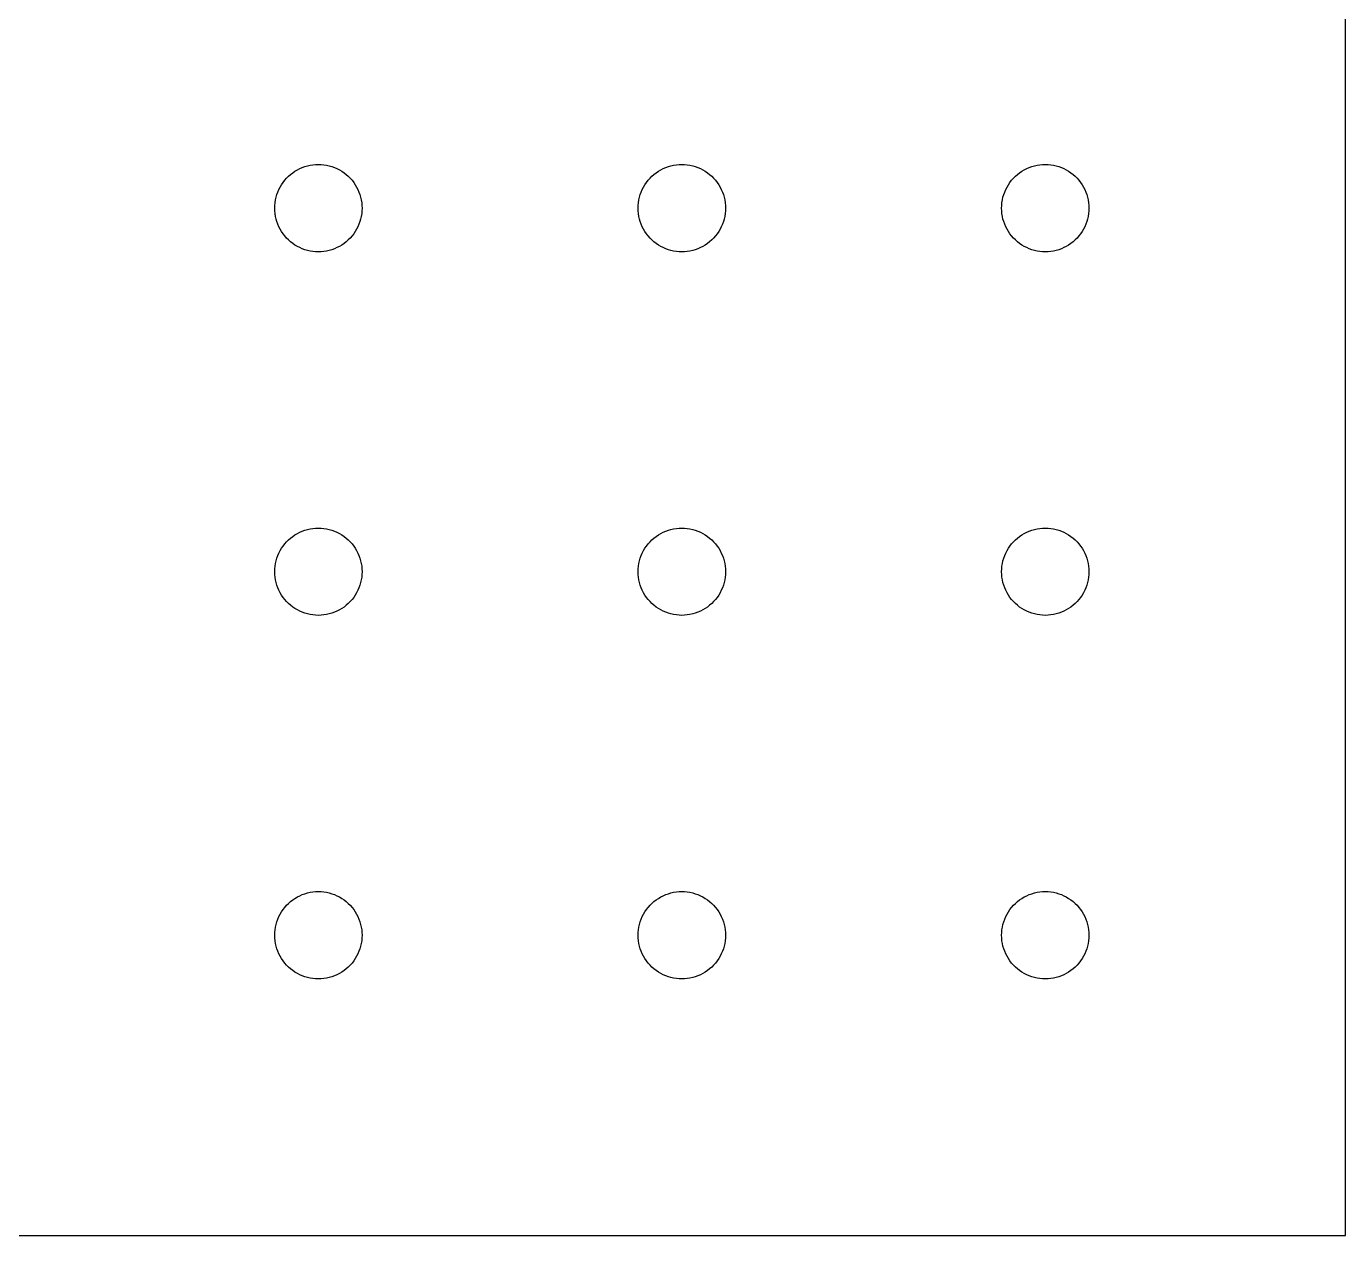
# Model space of a CAD drawing. Header units: metres. Extents: x 0 to 293, y 0 to 255.
# Drawn here: x 154.1 to 293.1, y 0 to 127.4 of the extents above; entities that cross this region are included whole.
import ezdxf

# ---------------------------------------------------------------- set-up
doc = ezdxf.new("R2010")
doc.units = ezdxf.units.M

msp = doc.modelspace()

# ---------------------------------------------------------------- linework, layer by layer
for p, q in [((293.1, 0), (293.1, 254.8)), ((183.157, 112.527), (183.429, 112.625)), ((183.429, 112.625), (183.706, 112.705)), ((183.706, 112.705), (183.988, 112.769)), ((183.988, 112.769), (184.273, 112.814)), ((184.273, 112.814), (184.561, 112.841)), ((184.561, 112.841), (184.85, 112.85)), ((184.85, 112.85), (185.139, 112.841)), ((185.139, 112.841), (185.427, 112.814)), ((185.427, 112.814), (185.712, 112.769)), ((185.712, 112.769), (185.994, 112.705)), ((185.994, 112.705), (186.271, 112.625)), ((186.271, 112.625), (186.543, 112.527)), ((221.457, 112.527), (221.729, 112.625)), ((221.729, 112.625), (222.006, 112.705)), ((222.006, 112.705), (222.288, 112.769)), ((222.288, 112.769), (222.573, 112.814)), ((222.573, 112.814), (222.861, 112.841)), ((222.861, 112.841), (223.15, 112.85)), ((223.15, 112.85), (223.439, 112.841)), ((223.439, 112.841), (223.727, 112.814)), ((223.727, 112.814), (224.012, 112.769)), ((224.012, 112.769), (224.294, 112.705)), ((224.294, 112.705), (224.571, 112.625)), ((224.571, 112.625), (224.843, 112.527)), ((259.757, 112.527), (260.029, 112.625)), ((260.029, 112.625), (260.306, 112.705)), ((260.306, 112.705), (260.588, 112.769)), ((260.588, 112.769), (260.873, 112.814)), ((260.873, 112.814), (261.161, 112.841)), ((261.161, 112.841), (261.45, 112.85)), ((261.45, 112.85), (261.739, 112.841)), ((261.739, 112.841), (262.027, 112.814)), ((262.027, 112.814), (262.312, 112.769)), ((262.312, 112.769), (262.594, 112.705)), ((262.594, 112.705), (262.871, 112.625)), ((262.871, 112.625), (263.143, 112.527)), ((181.306, 111.182), (181.497, 111.399)), ((181.497, 111.399), (181.701, 111.603)), ((181.701, 111.603), (181.918, 111.794)), ((181.918, 111.794), (182.146, 111.971)), ((182.146, 111.971), (182.385, 112.134)), ((182.385, 112.134), (182.634, 112.281)), ((182.634, 112.281), (182.891, 112.412)), ((182.891, 112.412), (183.157, 112.527)), ((186.543, 112.527), (186.809, 112.412)), ((186.809, 112.412), (187.066, 112.281)), ((187.066, 112.281), (187.315, 112.134)), ((187.315, 112.134), (187.554, 111.971)), ((187.554, 111.971), (187.782, 111.794)), ((187.782, 111.794), (187.999, 111.603)), ((187.999, 111.603), (188.203, 111.399)), ((188.203, 111.399), (188.394, 111.182)), ((219.606, 111.182), (219.797, 111.399)), ((219.797, 111.399), (220.001, 111.603)), ((220.001, 111.603), (220.218, 111.794)), ((220.218, 111.794), (220.446, 111.971)), ((220.446, 111.971), (220.685, 112.134)), ((220.685, 112.134), (220.934, 112.281)), ((220.934, 112.281), (221.191, 112.412)), ((221.191, 112.412), (221.457, 112.527)), ((224.843, 112.527), (225.109, 112.412)), ((225.109, 112.412), (225.366, 112.281)), ((225.366, 112.281), (225.615, 112.134)), ((225.615, 112.134), (225.854, 111.971)), ((225.854, 111.971), (226.082, 111.794)), ((226.082, 111.794), (226.299, 111.603)), ((226.299, 111.603), (226.503, 111.399)), ((226.503, 111.399), (226.694, 111.182)), ((257.906, 111.182), (258.097, 111.399)), ((258.097, 111.399), (258.301, 111.603)), ((258.301, 111.603), (258.518, 111.794)), ((258.518, 111.794), (258.746, 111.971)), ((258.746, 111.971), (258.985, 112.134)), ((258.985, 112.134), (259.234, 112.281)), ((259.234, 112.281), (259.491, 112.412)), ((259.491, 112.412), (259.757, 112.527)), ((263.143, 112.527), (263.409, 112.412)), ((263.409, 112.412), (263.666, 112.281)), ((263.666, 112.281), (263.915, 112.134)), ((263.915, 112.134), (264.154, 111.971)), ((264.154, 111.971), (264.382, 111.794)), ((264.382, 111.794), (264.599, 111.603)), ((264.599, 111.603), (264.803, 111.399)), ((264.803, 111.399), (264.994, 111.182)), ((180.475, 109.671), (180.573, 109.943)), ((180.573, 109.943), (180.688, 110.209)), ((180.688, 110.209), (180.819, 110.466)), ((180.819, 110.466), (180.966, 110.715)), ((180.966, 110.715), (181.129, 110.954)), ((181.129, 110.954), (181.306, 111.182)), ((188.394, 111.182), (188.571, 110.954)), ((188.571, 110.954), (188.734, 110.715)), ((188.734, 110.715), (188.881, 110.466)), ((188.881, 110.466), (189.012, 110.209)), ((189.012, 110.209), (189.127, 109.943)), ((189.127, 109.943), (189.225, 109.671)), ((218.775, 109.671), (218.873, 109.943)), ((218.873, 109.943), (218.988, 110.209)), ((218.988, 110.209), (219.119, 110.466)), ((219.119, 110.466), (219.266, 110.715)), ((219.266, 110.715), (219.429, 110.954)), ((219.429, 110.954), (219.606, 111.182)), ((226.694, 111.182), (226.871, 110.954)), ((226.871, 110.954), (227.034, 110.715)), ((227.034, 110.715), (227.181, 110.466)), ((227.181, 110.466), (227.312, 110.209)), ((227.312, 110.209), (227.427, 109.943)), ((227.427, 109.943), (227.525, 109.671)), ((257.075, 109.671), (257.173, 109.943)), ((257.173, 109.943), (257.288, 110.209)), ((257.288, 110.209), (257.419, 110.466)), ((257.419, 110.466), (257.566, 110.715)), ((257.566, 110.715), (257.729, 110.954)), ((257.729, 110.954), (257.906, 111.182)), ((264.994, 111.182), (265.171, 110.954)), ((265.171, 110.954), (265.334, 110.715)), ((265.334, 110.715), (265.481, 110.466)), ((265.481, 110.466), (265.612, 110.209)), ((265.612, 110.209), (265.727, 109.943)), ((265.727, 109.943), (265.825, 109.671)), ((180.25, 108.25), (180.259, 108.539)), ((180.259, 108.539), (180.286, 108.827)), ((180.286, 108.827), (180.331, 109.112)), ((180.331, 109.112), (180.395, 109.394)), ((180.395, 109.394), (180.475, 109.671)), ((189.225, 109.671), (189.305, 109.394)), ((189.305, 109.394), (189.369, 109.112)), ((189.369, 109.112), (189.414, 108.827)), ((189.414, 108.827), (189.441, 108.539)), ((189.441, 108.539), (189.45, 108.25)), ((218.55, 108.25), (218.559, 108.539)), ((218.559, 108.539), (218.586, 108.827)), ((218.586, 108.827), (218.631, 109.112)), ((218.631, 109.112), (218.695, 109.394)), ((218.695, 109.394), (218.775, 109.671)), ((227.525, 109.671), (227.605, 109.394)), ((227.605, 109.394), (227.669, 109.112)), ((227.669, 109.112), (227.714, 108.827)), ((227.714, 108.827), (227.741, 108.539)), ((227.741, 108.539), (227.75, 108.25)), ((256.85, 108.25), (256.859, 108.539)), ((256.859, 108.539), (256.886, 108.827)), ((256.886, 108.827), (256.931, 109.112)), ((256.931, 109.112), (256.995, 109.394)), ((256.995, 109.394), (257.075, 109.671)), ((265.825, 109.671), (265.905, 109.394)), ((265.905, 109.394), (265.969, 109.112)), ((265.969, 109.112), (266.014, 108.827)), ((266.014, 108.827), (266.041, 108.539)), ((266.041, 108.539), (266.05, 108.25)), ((180.259, 107.961), (180.25, 108.25)), ((180.286, 107.673), (180.259, 107.961)), ((180.331, 107.388), (180.286, 107.673)), ((180.395, 107.106), (180.331, 107.388)), ((180.475, 106.829), (180.395, 107.106)), ((189.305, 107.106), (189.225, 106.829)), ((189.369, 107.388), (189.305, 107.106)), ((189.414, 107.673), (189.369, 107.388)), ((189.441, 107.961), (189.414, 107.673)), ((189.45, 108.25), (189.441, 107.961)), ((218.559, 107.961), (218.55, 108.25)), ((218.586, 107.673), (218.559, 107.961)), ((218.631, 107.388), (218.586, 107.673)), ((218.695, 107.106), (218.631, 107.388)), ((218.775, 106.829), (218.695, 107.106)), ((227.605, 107.106), (227.525, 106.829)), ((227.669, 107.388), (227.605, 107.106)), ((227.714, 107.673), (227.669, 107.388)), ((227.741, 107.961), (227.714, 107.673)), ((227.75, 108.25), (227.741, 107.961)), ((256.859, 107.961), (256.85, 108.25)), ((256.886, 107.673), (256.859, 107.961)), ((256.931, 107.388), (256.886, 107.673)), ((256.995, 107.106), (256.931, 107.388)), ((257.075, 106.829), (256.995, 107.106)), ((265.905, 107.106), (265.825, 106.829)), ((265.969, 107.388), (265.905, 107.106)), ((266.014, 107.673), (265.969, 107.388)), ((266.041, 107.961), (266.014, 107.673)), ((266.05, 108.25), (266.041, 107.961)), ((180.573, 106.557), (180.475, 106.829)), ((180.688, 106.291), (180.573, 106.557)), ((180.819, 106.034), (180.688, 106.291)), ((180.966, 105.785), (180.819, 106.034)), ((181.129, 105.546), (180.966, 105.785)), ((188.734, 105.785), (188.571, 105.546)), ((188.881, 106.034), (188.734, 105.785)), ((189.012, 106.291), (188.881, 106.034)), ((189.127, 106.557), (189.012, 106.291)), ((189.225, 106.829), (189.127, 106.557)), ((218.873, 106.557), (218.775, 106.829)), ((218.988, 106.291), (218.873, 106.557)), ((219.119, 106.034), (218.988, 106.291)), ((219.266, 105.785), (219.119, 106.034)), ((219.429, 105.546), (219.266, 105.785)), ((227.034, 105.785), (226.871, 105.546)), ((227.181, 106.034), (227.034, 105.785)), ((227.312, 106.291), (227.181, 106.034)), ((227.427, 106.557), (227.312, 106.291)), ((227.525, 106.829), (227.427, 106.557)), ((257.173, 106.557), (257.075, 106.829)), ((257.288, 106.291), (257.173, 106.557)), ((257.419, 106.034), (257.288, 106.291)), ((257.566, 105.785), (257.419, 106.034)), ((257.729, 105.546), (257.566, 105.785)), ((265.334, 105.785), (265.171, 105.546)), ((265.481, 106.034), (265.334, 105.785)), ((265.612, 106.291), (265.481, 106.034)), ((265.727, 106.557), (265.612, 106.291)), ((265.825, 106.829), (265.727, 106.557)), ((181.306, 105.318), (181.129, 105.546)), ((181.497, 105.101), (181.306, 105.318)), ((181.701, 104.897), (181.497, 105.101)), ((181.918, 104.706), (181.701, 104.897)), ((182.146, 104.529), (181.918, 104.706)), ((182.385, 104.366), (182.146, 104.529)), ((182.634, 104.219), (182.385, 104.366)), ((187.315, 104.366), (187.066, 104.219)), ((187.554, 104.529), (187.315, 104.366)), ((187.782, 104.706), (187.554, 104.529)), ((187.999, 104.897), (187.782, 104.706)), ((188.203, 105.101), (187.999, 104.897)), ((188.394, 105.318), (188.203, 105.101)), ((188.571, 105.546), (188.394, 105.318)), ((219.606, 105.318), (219.429, 105.546)), ((219.797, 105.101), (219.606, 105.318)), ((220.001, 104.897), (219.797, 105.101)), ((220.218, 104.706), (220.001, 104.897)), ((220.446, 104.529), (220.218, 104.706)), ((220.685, 104.366), (220.446, 104.529)), ((220.934, 104.219), (220.685, 104.366)), ((225.615, 104.366), (225.366, 104.219)), ((225.854, 104.529), (225.615, 104.366)), ((226.082, 104.706), (225.854, 104.529)), ((226.299, 104.897), (226.082, 104.706)), ((226.503, 105.101), (226.299, 104.897)), ((226.694, 105.318), (226.503, 105.101)), ((226.871, 105.546), (226.694, 105.318)), ((257.906, 105.318), (257.729, 105.546)), ((258.097, 105.101), (257.906, 105.318)), ((258.301, 104.897), (258.097, 105.101)), ((258.518, 104.706), (258.301, 104.897)), ((258.746, 104.529), (258.518, 104.706)), ((258.985, 104.366), (258.746, 104.529)), ((259.234, 104.219), (258.985, 104.366)), ((263.915, 104.366), (263.666, 104.219)), ((264.154, 104.529), (263.915, 104.366)), ((264.382, 104.706), (264.154, 104.529)), ((264.599, 104.897), (264.382, 104.706)), ((264.803, 105.101), (264.599, 104.897)), ((264.994, 105.318), (264.803, 105.101)), ((265.171, 105.546), (264.994, 105.318)), ((182.891, 104.088), (182.634, 104.219)), ((183.157, 103.973), (182.891, 104.088)), ((183.429, 103.875), (183.157, 103.973)), ((183.706, 103.795), (183.429, 103.875)), ((183.988, 103.731), (183.706, 103.795)), ((184.273, 103.686), (183.988, 103.731)), ((184.561, 103.659), (184.273, 103.686)), ((184.85, 103.65), (184.561, 103.659)), ((185.139, 103.659), (184.85, 103.65)), ((185.427, 103.686), (185.139, 103.659)), ((185.712, 103.731), (185.427, 103.686)), ((185.994, 103.795), (185.712, 103.731)), ((186.271, 103.875), (185.994, 103.795)), ((186.543, 103.973), (186.271, 103.875)), ((186.809, 104.088), (186.543, 103.973)), ((187.066, 104.219), (186.809, 104.088)), ((221.191, 104.088), (220.934, 104.219)), ((221.457, 103.973), (221.191, 104.088)), ((221.729, 103.875), (221.457, 103.973)), ((222.006, 103.795), (221.729, 103.875)), ((222.288, 103.731), (222.006, 103.795)), ((222.573, 103.686), (222.288, 103.731)), ((222.861, 103.659), (222.573, 103.686)), ((223.15, 103.65), (222.861, 103.659)), ((223.439, 103.659), (223.15, 103.65)), ((223.727, 103.686), (223.439, 103.659)), ((224.012, 103.731), (223.727, 103.686)), ((224.294, 103.795), (224.012, 103.731)), ((224.571, 103.875), (224.294, 103.795)), ((224.843, 103.973), (224.571, 103.875)), ((225.109, 104.088), (224.843, 103.973)), ((225.366, 104.219), (225.109, 104.088)), ((259.491, 104.088), (259.234, 104.219)), ((259.757, 103.973), (259.491, 104.088)), ((260.029, 103.875), (259.757, 103.973)), ((260.306, 103.795), (260.029, 103.875)), ((260.588, 103.731), (260.306, 103.795)), ((260.873, 103.686), (260.588, 103.731)), ((261.161, 103.659), (260.873, 103.686)), ((261.45, 103.65), (261.161, 103.659)), ((261.739, 103.659), (261.45, 103.65)), ((262.027, 103.686), (261.739, 103.659)), ((262.312, 103.731), (262.027, 103.686)), ((262.594, 103.795), (262.312, 103.731)), ((262.871, 103.875), (262.594, 103.795)), ((263.143, 103.973), (262.871, 103.875)), ((263.409, 104.088), (263.143, 103.973)), ((263.666, 104.219), (263.409, 104.088)), ((182.146, 73.6715), (182.385, 73.8339)), ((182.385, 73.8339), (182.634, 73.981)), ((182.634, 73.981), (182.891, 74.1122)), ((182.891, 74.1122), (183.157, 74.227)), ((183.157, 74.227), (183.429, 74.3249)), ((183.429, 74.3249), (183.706, 74.4055)), ((183.706, 74.4055), (183.988, 74.4685)), ((183.988, 74.4685), (184.273, 74.5137)), ((184.273, 74.5137), (184.561, 74.5409)), ((184.561, 74.5409), (184.85, 74.55)), ((184.85, 74.55), (185.139, 74.5409)), ((185.139, 74.5409), (185.427, 74.5137)), ((185.427, 74.5137), (185.712, 74.4685)), ((185.712, 74.4685), (185.994, 74.4055)), ((185.994, 74.4055), (186.271, 74.3249)), ((186.271, 74.3249), (186.543, 74.227)), ((186.543, 74.227), (186.809, 74.1122)), ((186.809, 74.1122), (187.066, 73.981)), ((187.066, 73.981), (187.315, 73.8339)), ((187.315, 73.8339), (187.554, 73.6715)), ((220.446, 73.6715), (220.685, 73.8339)), ((220.685, 73.8339), (220.934, 73.981)), ((220.934, 73.981), (221.191, 74.1122)), ((221.191, 74.1122), (221.457, 74.227)), ((221.457, 74.227), (221.729, 74.3249)), ((221.729, 74.3249), (222.006, 74.4055)), ((222.006, 74.4055), (222.288, 74.4685)), ((222.288, 74.4685), (222.573, 74.5137)), ((222.573, 74.5137), (222.861, 74.5409)), ((222.861, 74.5409), (223.15, 74.55)), ((223.15, 74.55), (223.439, 74.5409)), ((223.439, 74.5409), (223.727, 74.5137)), ((223.727, 74.5137), (224.012, 74.4685)), ((224.012, 74.4685), (224.294, 74.4055)), ((224.294, 74.4055), (224.571, 74.3249)), ((224.571, 74.3249), (224.843, 74.227)), ((224.843, 74.227), (225.109, 74.1122)), ((225.109, 74.1122), (225.366, 73.981)), ((225.366, 73.981), (225.615, 73.8339)), ((225.615, 73.8339), (225.854, 73.6715)), ((258.746, 73.6715), (258.985, 73.8339)), ((258.985, 73.8339), (259.234, 73.981)), ((259.234, 73.981), (259.491, 74.1122)), ((259.491, 74.1122), (259.757, 74.227)), ((259.757, 74.227), (260.029, 74.3249)), ((260.029, 74.3249), (260.306, 74.4055)), ((260.306, 74.4055), (260.588, 74.4685)), ((260.588, 74.4685), (260.873, 74.5137)), ((260.873, 74.5137), (261.161, 74.5409)), ((261.161, 74.5409), (261.45, 74.55)), ((261.45, 74.55), (261.739, 74.5409)), ((261.739, 74.5409), (262.027, 74.5137)), ((262.027, 74.5137), (262.312, 74.4685)), ((262.312, 74.4685), (262.594, 74.4055)), ((262.594, 74.4055), (262.871, 74.3249)), ((262.871, 74.3249), (263.143, 74.227)), ((263.143, 74.227), (263.409, 74.1122)), ((263.409, 74.1122), (263.666, 73.981)), ((263.666, 73.981), (263.915, 73.8339)), ((263.915, 73.8339), (264.154, 73.6715)), ((180.819, 72.1661), (180.966, 72.4148)), ((180.966, 72.4148), (181.129, 72.6538)), ((181.129, 72.6538), (181.306, 72.8821)), ((181.306, 72.8821), (181.497, 73.0989)), ((181.497, 73.0989), (181.701, 73.3033)), ((181.701, 73.3033), (181.918, 73.4944)), ((181.918, 73.4944), (182.146, 73.6715)), ((187.554, 73.6715), (187.782, 73.4944)), ((187.782, 73.4944), (187.999, 73.3033)), ((187.999, 73.3033), (188.203, 73.0989)), ((188.203, 73.0989), (188.394, 72.8821)), ((188.394, 72.8821), (188.571, 72.6538)), ((188.571, 72.6538), (188.734, 72.4148)), ((188.734, 72.4148), (188.881, 72.1661)), ((219.119, 72.1661), (219.266, 72.4148)), ((219.266, 72.4148), (219.429, 72.6538)), ((219.429, 72.6538), (219.606, 72.8821)), ((219.606, 72.8821), (219.797, 73.0989)), ((219.797, 73.0989), (220.001, 73.3033)), ((220.001, 73.3033), (220.218, 73.4944)), ((220.218, 73.4944), (220.446, 73.6715)), ((225.854, 73.6715), (226.082, 73.4944)), ((226.082, 73.4944), (226.299, 73.3033)), ((226.299, 73.3033), (226.503, 73.0989)), ((226.503, 73.0989), (226.694, 72.8821)), ((226.694, 72.8821), (226.871, 72.6538)), ((226.871, 72.6538), (227.034, 72.4148)), ((227.034, 72.4148), (227.181, 72.1661)), ((257.419, 72.1661), (257.566, 72.4148)), ((257.566, 72.4148), (257.729, 72.6538)), ((257.729, 72.6538), (257.906, 72.8821)), ((257.906, 72.8821), (258.097, 73.0989)), ((258.097, 73.0989), (258.301, 73.3033)), ((258.301, 73.3033), (258.518, 73.4944)), ((258.518, 73.4944), (258.746, 73.6715)), ((264.154, 73.6715), (264.382, 73.4944)), ((264.382, 73.4944), (264.599, 73.3033)), ((264.599, 73.3033), (264.803, 73.0989)), ((264.803, 73.0989), (264.994, 72.8821)), ((264.994, 72.8821), (265.171, 72.6538)), ((265.171, 72.6538), (265.334, 72.4148)), ((265.334, 72.4148), (265.481, 72.1661)), ((180.331, 70.812), (180.395, 71.094)), ((180.395, 71.094), (180.475, 71.3715)), ((180.475, 71.3715), (180.573, 71.6434)), ((180.573, 71.6434), (180.688, 71.9086)), ((180.688, 71.9086), (180.819, 72.1661)), ((188.881, 72.1661), (189.012, 71.9086)), ((189.012, 71.9086), (189.127, 71.6434)), ((189.127, 71.6434), (189.225, 71.3715)), ((189.225, 71.3715), (189.305, 71.094)), ((189.305, 71.094), (189.369, 70.812)), ((218.631, 70.812), (218.695, 71.094)), ((218.695, 71.094), (218.775, 71.3715)), ((218.775, 71.3715), (218.873, 71.6434)), ((218.873, 71.6434), (218.988, 71.9086)), ((218.988, 71.9086), (219.119, 72.1661)), ((227.181, 72.1661), (227.312, 71.9086)), ((227.312, 71.9086), (227.427, 71.6434)), ((227.427, 71.6434), (227.525, 71.3715)), ((227.525, 71.3715), (227.605, 71.094)), ((227.605, 71.094), (227.669, 70.812)), ((256.931, 70.812), (256.995, 71.094)), ((256.995, 71.094), (257.075, 71.3715)), ((257.075, 71.3715), (257.173, 71.6434)), ((257.173, 71.6434), (257.288, 71.9086)), ((257.288, 71.9086), (257.419, 72.1661)), ((265.481, 72.1661), (265.612, 71.9086)), ((265.612, 71.9086), (265.727, 71.6434)), ((265.727, 71.6434), (265.825, 71.3715)), ((265.825, 71.3715), (265.905, 71.094)), ((265.905, 71.094), (265.969, 70.812)), ((180.25, 69.95), (180.259, 70.2388)), ((180.259, 69.6612), (180.25, 69.95)), ((180.259, 70.2388), (180.286, 70.5265)), ((180.286, 69.3735), (180.259, 69.6612)), ((180.286, 70.5265), (180.331, 70.812)), ((189.369, 70.812), (189.414, 70.5265)), ((189.414, 70.5265), (189.441, 70.2388)), ((189.441, 69.6612), (189.414, 69.3735)), ((189.441, 70.2388), (189.45, 69.95)), ((189.45, 69.95), (189.441, 69.6612)), ((218.55, 69.95), (218.559, 70.2388)), ((218.559, 69.6612), (218.55, 69.95)), ((218.559, 70.2388), (218.586, 70.5265)), ((218.586, 69.3735), (218.559, 69.6612)), ((218.586, 70.5265), (218.631, 70.812)), ((227.669, 70.812), (227.714, 70.5265)), ((227.714, 70.5265), (227.741, 70.2388)), ((227.741, 69.6612), (227.714, 69.3735)), ((227.741, 70.2388), (227.75, 69.95)), ((227.75, 69.95), (227.741, 69.6612)), ((256.85, 69.95), (256.859, 70.2388)), ((256.859, 69.6612), (256.85, 69.95)), ((256.859, 70.2388), (256.886, 70.5265)), ((256.886, 69.3735), (256.859, 69.6612)), ((256.886, 70.5265), (256.931, 70.812)), ((265.969, 70.812), (266.014, 70.5265)), ((266.014, 70.5265), (266.041, 70.2388)), ((266.041, 69.6612), (266.014, 69.3735)), ((266.041, 70.2388), (266.05, 69.95)), ((266.05, 69.95), (266.041, 69.6612)), ((180.331, 69.088), (180.286, 69.3735)), ((180.395, 68.806), (180.331, 69.088)), ((180.475, 68.5285), (180.395, 68.806)), ((180.573, 68.2566), (180.475, 68.5285)), ((180.688, 67.9914), (180.573, 68.2566)), ((189.127, 68.2566), (189.012, 67.9914)), ((189.225, 68.5285), (189.127, 68.2566)), ((189.305, 68.806), (189.225, 68.5285)), ((189.369, 69.088), (189.305, 68.806)), ((189.414, 69.3735), (189.369, 69.088)), ((218.631, 69.088), (218.586, 69.3735)), ((218.695, 68.806), (218.631, 69.088)), ((218.775, 68.5285), (218.695, 68.806)), ((218.873, 68.2566), (218.775, 68.5285)), ((218.988, 67.9914), (218.873, 68.2566)), ((227.427, 68.2566), (227.312, 67.9914)), ((227.525, 68.5285), (227.427, 68.2566)), ((227.605, 68.806), (227.525, 68.5285)), ((227.669, 69.088), (227.605, 68.806)), ((227.714, 69.3735), (227.669, 69.088)), ((256.931, 69.088), (256.886, 69.3735)), ((256.995, 68.806), (256.931, 69.088)), ((257.075, 68.5285), (256.995, 68.806)), ((257.173, 68.2566), (257.075, 68.5285)), ((257.288, 67.9914), (257.173, 68.2566)), ((265.727, 68.2566), (265.612, 67.9914)), ((265.825, 68.5285), (265.727, 68.2566)), ((265.905, 68.806), (265.825, 68.5285)), ((265.969, 69.088), (265.905, 68.806)), ((266.014, 69.3735), (265.969, 69.088)), ((180.819, 67.7339), (180.688, 67.9914)), ((180.966, 67.4852), (180.819, 67.7339)), ((181.129, 67.2462), (180.966, 67.4852)), ((181.306, 67.0179), (181.129, 67.2462)), ((181.497, 66.8011), (181.306, 67.0179)), ((181.701, 66.5967), (181.497, 66.8011)), ((188.203, 66.8011), (187.999, 66.5967)), ((188.394, 67.0179), (188.203, 66.8011)), ((188.571, 67.2462), (188.394, 67.0179)), ((188.734, 67.4852), (188.571, 67.2462)), ((188.881, 67.7339), (188.734, 67.4852)), ((189.012, 67.9914), (188.881, 67.7339)), ((219.119, 67.7339), (218.988, 67.9914)), ((219.266, 67.4852), (219.119, 67.7339)), ((219.429, 67.2462), (219.266, 67.4852)), ((219.606, 67.0179), (219.429, 67.2462)), ((219.797, 66.8011), (219.606, 67.0179)), ((220.001, 66.5967), (219.797, 66.8011)), ((226.503, 66.8011), (226.299, 66.5967)), ((226.694, 67.0179), (226.503, 66.8011)), ((226.871, 67.2462), (226.694, 67.0179)), ((227.034, 67.4852), (226.871, 67.2462)), ((227.181, 67.7339), (227.034, 67.4852)), ((227.312, 67.9914), (227.181, 67.7339)), ((257.419, 67.7339), (257.288, 67.9914)), ((257.566, 67.4852), (257.419, 67.7339)), ((257.729, 67.2462), (257.566, 67.4852)), ((257.906, 67.0179), (257.729, 67.2462)), ((258.097, 66.8011), (257.906, 67.0179)), ((258.301, 66.5967), (258.097, 66.8011)), ((264.803, 66.8011), (264.599, 66.5967)), ((264.994, 67.0179), (264.803, 66.8011)), ((265.171, 67.2462), (264.994, 67.0179)), ((265.334, 67.4852), (265.171, 67.2462)), ((265.481, 67.7339), (265.334, 67.4852)), ((265.612, 67.9914), (265.481, 67.7339)), ((181.918, 66.4056), (181.701, 66.5967)), ((182.146, 66.2285), (181.918, 66.4056)), ((182.385, 66.0661), (182.146, 66.2285)), ((182.634, 65.919), (182.385, 66.0661)), ((182.891, 65.7878), (182.634, 65.919)), ((183.157, 65.673), (182.891, 65.7878)), ((183.429, 65.5751), (183.157, 65.673)), ((183.706, 65.4945), (183.429, 65.5751)), ((183.988, 65.4315), (183.706, 65.4945)), ((184.273, 65.3863), (183.988, 65.4315)), ((184.561, 65.3591), (184.273, 65.3863)), ((184.85, 65.35), (184.561, 65.3591)), ((185.139, 65.3591), (184.85, 65.35)), ((185.427, 65.3863), (185.139, 65.3591)), ((185.712, 65.4315), (185.427, 65.3863)), ((185.994, 65.4945), (185.712, 65.4315)), ((186.271, 65.5751), (185.994, 65.4945)), ((186.543, 65.673), (186.271, 65.5751)), ((186.809, 65.7878), (186.543, 65.673)), ((187.066, 65.919), (186.809, 65.7878)), ((187.315, 66.0661), (187.066, 65.919)), ((187.554, 66.2285), (187.315, 66.0661)), ((187.782, 66.4056), (187.554, 66.2285)), ((187.999, 66.5967), (187.782, 66.4056)), ((220.218, 66.4056), (220.001, 66.5967)), ((220.446, 66.2285), (220.218, 66.4056)), ((220.685, 66.0661), (220.446, 66.2285)), ((220.934, 65.919), (220.685, 66.0661)), ((221.191, 65.7878), (220.934, 65.919)), ((221.457, 65.673), (221.191, 65.7878)), ((221.729, 65.5751), (221.457, 65.673)), ((222.006, 65.4945), (221.729, 65.5751)), ((222.288, 65.4315), (222.006, 65.4945)), ((222.573, 65.3863), (222.288, 65.4315)), ((222.861, 65.3591), (222.573, 65.3863)), ((223.15, 65.35), (222.861, 65.3591)), ((223.439, 65.3591), (223.15, 65.35)), ((223.727, 65.3863), (223.439, 65.3591)), ((224.012, 65.4315), (223.727, 65.3863)), ((224.294, 65.4945), (224.012, 65.4315)), ((224.571, 65.5751), (224.294, 65.4945)), ((224.843, 65.673), (224.571, 65.5751)), ((225.109, 65.7878), (224.843, 65.673)), ((225.366, 65.919), (225.109, 65.7878)), ((225.615, 66.0661), (225.366, 65.919)), ((225.854, 66.2285), (225.615, 66.0661)), ((226.082, 66.4056), (225.854, 66.2285)), ((226.299, 66.5967), (226.082, 66.4056)), ((258.518, 66.4056), (258.301, 66.5967)), ((258.746, 66.2285), (258.518, 66.4056)), ((258.985, 66.0661), (258.746, 66.2285)), ((259.234, 65.919), (258.985, 66.0661)), ((259.491, 65.7878), (259.234, 65.919)), ((259.757, 65.673), (259.491, 65.7878)), ((260.029, 65.5751), (259.757, 65.673)), ((260.306, 65.4945), (260.029, 65.5751)), ((260.588, 65.4315), (260.306, 65.4945)), ((260.873, 65.3863), (260.588, 65.4315)), ((261.161, 65.3591), (260.873, 65.3863)), ((261.45, 65.35), (261.161, 65.3591)), ((261.739, 65.3591), (261.45, 65.35)), ((262.027, 65.3863), (261.739, 65.3591)), ((262.312, 65.4315), (262.027, 65.3863)), ((262.594, 65.4945), (262.312, 65.4315)), ((262.871, 65.5751), (262.594, 65.4945)), ((263.143, 65.673), (262.871, 65.5751)), ((263.409, 65.7878), (263.143, 65.673)), ((263.666, 65.919), (263.409, 65.7878)), ((263.915, 66.0661), (263.666, 65.919)), ((264.154, 66.2285), (263.915, 66.0661)), ((264.382, 66.4056), (264.154, 66.2285)), ((264.599, 66.5967), (264.382, 66.4056)), ((183.706, 36.1055), (183.988, 36.1685)), ((183.988, 36.1685), (184.273, 36.2137)), ((184.273, 36.2137), (184.561, 36.2409)), ((184.561, 36.2409), (184.85, 36.25)), ((184.85, 36.25), (185.139, 36.2409)), ((185.139, 36.2409), (185.427, 36.2137)), ((185.427, 36.2137), (185.712, 36.1685)), ((185.712, 36.1685), (185.994, 36.1055)), ((222.006, 36.1055), (222.288, 36.1685)), ((222.288, 36.1685), (222.573, 36.2137)), ((222.573, 36.2137), (222.861, 36.2409)), ((222.861, 36.2409), (223.15, 36.25)), ((223.15, 36.25), (223.439, 36.2409)), ((223.439, 36.2409), (223.727, 36.2137)), ((223.727, 36.2137), (224.012, 36.1685)), ((224.012, 36.1685), (224.294, 36.1055)), ((260.306, 36.1055), (260.588, 36.1685)), ((260.588, 36.1685), (260.873, 36.2137)), ((260.873, 36.2137), (261.161, 36.2409)), ((261.161, 36.2409), (261.45, 36.25)), ((261.45, 36.25), (261.739, 36.2409)), ((261.739, 36.2409), (262.027, 36.2137)), ((262.027, 36.2137), (262.312, 36.1685)), ((262.312, 36.1685), (262.594, 36.1055)), ((181.306, 34.5821), (181.497, 34.7989)), ((181.497, 34.7989), (181.701, 35.0033)), ((181.701, 35.0033), (181.918, 35.1944)), ((181.918, 35.1944), (182.146, 35.3715)), ((182.146, 35.3715), (182.385, 35.5339)), ((182.385, 35.5339), (182.634, 35.681)), ((182.634, 35.681), (182.891, 35.8122)), ((182.891, 35.8122), (183.157, 35.927)), ((183.157, 35.927), (183.429, 36.0249)), ((183.429, 36.0249), (183.706, 36.1055)), ((185.994, 36.1055), (186.271, 36.0249)), ((186.271, 36.0249), (186.543, 35.927)), ((186.543, 35.927), (186.809, 35.8122)), ((186.809, 35.8122), (187.066, 35.681)), ((187.066, 35.681), (187.315, 35.5339)), ((187.315, 35.5339), (187.554, 35.3715)), ((187.554, 35.3715), (187.782, 35.1944)), ((187.782, 35.1944), (187.999, 35.0033)), ((187.999, 35.0033), (188.203, 34.7989)), ((188.203, 34.7989), (188.394, 34.5821)), ((219.606, 34.5821), (219.797, 34.7989)), ((219.797, 34.7989), (220.001, 35.0033)), ((220.001, 35.0033), (220.218, 35.1944)), ((220.218, 35.1944), (220.446, 35.3715)), ((220.446, 35.3715), (220.685, 35.5339)), ((220.685, 35.5339), (220.934, 35.681)), ((220.934, 35.681), (221.191, 35.8122)), ((221.191, 35.8122), (221.457, 35.927)), ((221.457, 35.927), (221.729, 36.0249)), ((221.729, 36.0249), (222.006, 36.1055)), ((224.294, 36.1055), (224.571, 36.0249)), ((224.571, 36.0249), (224.843, 35.927)), ((224.843, 35.927), (225.109, 35.8122)), ((225.109, 35.8122), (225.366, 35.681)), ((225.366, 35.681), (225.615, 35.5339)), ((225.615, 35.5339), (225.854, 35.3715)), ((225.854, 35.3715), (226.082, 35.1944)), ((226.082, 35.1944), (226.299, 35.0033)), ((226.299, 35.0033), (226.503, 34.7989)), ((226.503, 34.7989), (226.694, 34.5821)), ((257.906, 34.5821), (258.097, 34.7989)), ((258.097, 34.7989), (258.301, 35.0033)), ((258.301, 35.0033), (258.518, 35.1944)), ((258.518, 35.1944), (258.746, 35.3715)), ((258.746, 35.3715), (258.985, 35.5339)), ((258.985, 35.5339), (259.234, 35.681)), ((259.234, 35.681), (259.491, 35.8122)), ((259.491, 35.8122), (259.757, 35.927)), ((259.757, 35.927), (260.029, 36.0249)), ((260.029, 36.0249), (260.306, 36.1055)), ((262.594, 36.1055), (262.871, 36.0249)), ((262.871, 36.0249), (263.143, 35.927)), ((263.143, 35.927), (263.409, 35.8122)), ((263.409, 35.8122), (263.666, 35.681)), ((263.666, 35.681), (263.915, 35.5339)), ((263.915, 35.5339), (264.154, 35.3715)), ((264.154, 35.3715), (264.382, 35.1944)), ((264.382, 35.1944), (264.599, 35.0033)), ((264.599, 35.0033), (264.803, 34.7989)), ((264.803, 34.7989), (264.994, 34.5821)), ((180.573, 33.3434), (180.688, 33.6086)), ((180.688, 33.6086), (180.819, 33.8661)), ((180.819, 33.8661), (180.966, 34.1148)), ((180.966, 34.1148), (181.129, 34.3538)), ((181.129, 34.3538), (181.306, 34.5821)), ((188.394, 34.5821), (188.571, 34.3538)), ((188.571, 34.3538), (188.734, 34.1148)), ((188.734, 34.1148), (188.881, 33.8661)), ((188.881, 33.8661), (189.012, 33.6086)), ((189.012, 33.6086), (189.127, 33.3434)), ((218.873, 33.3434), (218.988, 33.6086)), ((218.988, 33.6086), (219.119, 33.8661)), ((219.119, 33.8661), (219.266, 34.1148)), ((219.266, 34.1148), (219.429, 34.3538)), ((219.429, 34.3538), (219.606, 34.5821)), ((226.694, 34.5821), (226.871, 34.3538)), ((226.871, 34.3538), (227.034, 34.1148)), ((227.034, 34.1148), (227.181, 33.8661)), ((227.181, 33.8661), (227.312, 33.6086)), ((227.312, 33.6086), (227.427, 33.3434)), ((257.173, 33.3434), (257.288, 33.6086)), ((257.288, 33.6086), (257.419, 33.8661)), ((257.419, 33.8661), (257.566, 34.1148)), ((257.566, 34.1148), (257.729, 34.3538)), ((257.729, 34.3538), (257.906, 34.5821)), ((264.994, 34.5821), (265.171, 34.3538)), ((265.171, 34.3538), (265.334, 34.1148)), ((265.334, 34.1148), (265.481, 33.8661)), ((265.481, 33.8661), (265.612, 33.6086)), ((265.612, 33.6086), (265.727, 33.3434)), ((180.259, 31.9388), (180.286, 32.2265)), ((180.286, 32.2265), (180.331, 32.5119)), ((180.331, 32.5119), (180.395, 32.794)), ((180.395, 32.794), (180.475, 33.0715)), ((180.475, 33.0715), (180.573, 33.3434)), ((189.127, 33.3434), (189.225, 33.0715)), ((189.225, 33.0715), (189.305, 32.794)), ((189.305, 32.794), (189.369, 32.5119)), ((189.369, 32.5119), (189.414, 32.2265)), ((189.414, 32.2265), (189.441, 31.9388)), ((218.559, 31.9388), (218.586, 32.2265)), ((218.586, 32.2265), (218.631, 32.5119)), ((218.631, 32.5119), (218.695, 32.794)), ((218.695, 32.794), (218.775, 33.0715)), ((218.775, 33.0715), (218.873, 33.3434)), ((227.427, 33.3434), (227.525, 33.0715)), ((227.525, 33.0715), (227.605, 32.794)), ((227.605, 32.794), (227.669, 32.5119)), ((227.669, 32.5119), (227.714, 32.2265)), ((227.714, 32.2265), (227.741, 31.9388)), ((256.859, 31.9388), (256.886, 32.2265)), ((256.886, 32.2265), (256.931, 32.5119)), ((256.931, 32.5119), (256.995, 32.794)), ((256.995, 32.794), (257.075, 33.0715)), ((257.075, 33.0715), (257.173, 33.3434)), ((265.727, 33.3434), (265.825, 33.0715)), ((265.825, 33.0715), (265.905, 32.794)), ((265.905, 32.794), (265.969, 32.5119)), ((265.969, 32.5119), (266.014, 32.2265)), ((266.014, 32.2265), (266.041, 31.9388)), ((180.25, 31.65), (180.259, 31.9388)), ((180.259, 31.3612), (180.25, 31.65)), ((180.286, 31.0735), (180.259, 31.3612)), ((180.331, 30.788), (180.286, 31.0735)), ((180.395, 30.506), (180.331, 30.788)), ((189.369, 30.788), (189.305, 30.506)), ((189.414, 31.0735), (189.369, 30.788)), ((189.441, 31.3612), (189.414, 31.0735)), ((189.441, 31.9388), (189.45, 31.65)), ((189.45, 31.65), (189.441, 31.3612)), ((218.55, 31.65), (218.559, 31.9388)), ((218.559, 31.3612), (218.55, 31.65)), ((218.586, 31.0735), (218.559, 31.3612)), ((218.631, 30.788), (218.586, 31.0735)), ((218.695, 30.506), (218.631, 30.788)), ((227.669, 30.788), (227.605, 30.506)), ((227.714, 31.0735), (227.669, 30.788)), ((227.741, 31.3612), (227.714, 31.0735)), ((227.741, 31.9388), (227.75, 31.65)), ((227.75, 31.65), (227.741, 31.3612)), ((256.85, 31.65), (256.859, 31.9388)), ((256.859, 31.3612), (256.85, 31.65)), ((256.886, 31.0735), (256.859, 31.3612)), ((256.931, 30.788), (256.886, 31.0735)), ((256.995, 30.506), (256.931, 30.788)), ((265.969, 30.788), (265.905, 30.506)), ((266.014, 31.0735), (265.969, 30.788)), ((266.041, 31.3612), (266.014, 31.0735)), ((266.041, 31.9388), (266.05, 31.65)), ((266.05, 31.65), (266.041, 31.3612)), ((180.475, 30.2285), (180.395, 30.506)), ((180.573, 29.9566), (180.475, 30.2285)), ((180.688, 29.6914), (180.573, 29.9566)), ((180.819, 29.4339), (180.688, 29.6914)), ((180.966, 29.1852), (180.819, 29.4339)), ((188.881, 29.4339), (188.734, 29.1852)), ((189.012, 29.6914), (188.881, 29.4339)), ((189.127, 29.9566), (189.012, 29.6914)), ((189.225, 30.2285), (189.127, 29.9566)), ((189.305, 30.506), (189.225, 30.2285)), ((218.775, 30.2285), (218.695, 30.506)), ((218.873, 29.9566), (218.775, 30.2285)), ((218.988, 29.6914), (218.873, 29.9566)), ((219.119, 29.4339), (218.988, 29.6914)), ((219.266, 29.1852), (219.119, 29.4339)), ((227.181, 29.4339), (227.034, 29.1852)), ((227.312, 29.6914), (227.181, 29.4339)), ((227.427, 29.9566), (227.312, 29.6914)), ((227.525, 30.2285), (227.427, 29.9566)), ((227.605, 30.506), (227.525, 30.2285)), ((257.075, 30.2285), (256.995, 30.506)), ((257.173, 29.9566), (257.075, 30.2285)), ((257.288, 29.6914), (257.173, 29.9566)), ((257.419, 29.4339), (257.288, 29.6914)), ((257.566, 29.1852), (257.419, 29.4339)), ((265.481, 29.4339), (265.334, 29.1852)), ((265.612, 29.6914), (265.481, 29.4339)), ((265.727, 29.9566), (265.612, 29.6914)), ((265.825, 30.2285), (265.727, 29.9566)), ((265.905, 30.506), (265.825, 30.2285)), ((181.129, 28.9462), (180.966, 29.1852)), ((181.306, 28.7178), (181.129, 28.9462)), ((181.497, 28.5011), (181.306, 28.7178)), ((181.701, 28.2967), (181.497, 28.5011)), ((181.918, 28.1056), (181.701, 28.2967)), ((182.146, 27.9285), (181.918, 28.1056)), ((182.385, 27.7661), (182.146, 27.9285)), ((187.554, 27.9285), (187.315, 27.7661)), ((187.782, 28.1056), (187.554, 27.9285)), ((187.999, 28.2967), (187.782, 28.1056)), ((188.203, 28.5011), (187.999, 28.2967)), ((188.394, 28.7178), (188.203, 28.5011)), ((188.571, 28.9462), (188.394, 28.7178)), ((188.734, 29.1852), (188.571, 28.9462)), ((219.429, 28.9462), (219.266, 29.1852)), ((219.606, 28.7178), (219.429, 28.9462)), ((219.797, 28.5011), (219.606, 28.7178)), ((220.001, 28.2967), (219.797, 28.5011)), ((220.218, 28.1056), (220.001, 28.2967)), ((220.446, 27.9285), (220.218, 28.1056)), ((220.685, 27.7661), (220.446, 27.9285)), ((225.854, 27.9285), (225.615, 27.7661)), ((226.082, 28.1056), (225.854, 27.9285)), ((226.299, 28.2967), (226.082, 28.1056)), ((226.503, 28.5011), (226.299, 28.2967)), ((226.694, 28.7178), (226.503, 28.5011)), ((226.871, 28.9462), (226.694, 28.7178)), ((227.034, 29.1852), (226.871, 28.9462)), ((257.729, 28.9462), (257.566, 29.1852)), ((257.906, 28.7178), (257.729, 28.9462)), ((258.097, 28.5011), (257.906, 28.7178)), ((258.301, 28.2967), (258.097, 28.5011)), ((258.518, 28.1056), (258.301, 28.2967)), ((258.746, 27.9285), (258.518, 28.1056)), ((258.985, 27.7661), (258.746, 27.9285)), ((264.154, 27.9285), (263.915, 27.7661)), ((264.382, 28.1056), (264.154, 27.9285)), ((264.599, 28.2967), (264.382, 28.1056)), ((264.803, 28.5011), (264.599, 28.2967)), ((264.994, 28.7178), (264.803, 28.5011)), ((265.171, 28.9462), (264.994, 28.7178)), ((265.334, 29.1852), (265.171, 28.9462)), ((182.634, 27.619), (182.385, 27.7661)), ((182.891, 27.4878), (182.634, 27.619)), ((183.157, 27.373), (182.891, 27.4878)), ((183.429, 27.2751), (183.157, 27.373)), ((183.706, 27.1945), (183.429, 27.2751)), ((183.988, 27.1315), (183.706, 27.1945)), ((184.273, 27.0863), (183.988, 27.1315)), ((184.561, 27.0591), (184.273, 27.0863)), ((184.85, 27.05), (184.561, 27.0591)), ((185.139, 27.0591), (184.85, 27.05)), ((185.427, 27.0863), (185.139, 27.0591)), ((185.712, 27.1315), (185.427, 27.0863)), ((185.994, 27.1945), (185.712, 27.1315)), ((186.271, 27.2751), (185.994, 27.1945)), ((186.543, 27.373), (186.271, 27.2751)), ((186.809, 27.4878), (186.543, 27.373)), ((187.066, 27.619), (186.809, 27.4878)), ((187.315, 27.7661), (187.066, 27.619)), ((220.934, 27.619), (220.685, 27.7661)), ((221.191, 27.4878), (220.934, 27.619)), ((221.457, 27.373), (221.191, 27.4878)), ((221.729, 27.2751), (221.457, 27.373)), ((222.006, 27.1945), (221.729, 27.2751)), ((222.288, 27.1315), (222.006, 27.1945)), ((222.573, 27.0863), (222.288, 27.1315)), ((222.861, 27.0591), (222.573, 27.0863)), ((223.15, 27.05), (222.861, 27.0591)), ((223.439, 27.0591), (223.15, 27.05)), ((223.727, 27.0863), (223.439, 27.0591)), ((224.012, 27.1315), (223.727, 27.0863)), ((224.294, 27.1945), (224.012, 27.1315)), ((224.571, 27.2751), (224.294, 27.1945)), ((224.843, 27.373), (224.571, 27.2751)), ((225.109, 27.4878), (224.843, 27.373)), ((225.366, 27.619), (225.109, 27.4878)), ((225.615, 27.7661), (225.366, 27.619)), ((259.234, 27.619), (258.985, 27.7661)), ((259.491, 27.4878), (259.234, 27.619)), ((259.757, 27.373), (259.491, 27.4878)), ((260.029, 27.2751), (259.757, 27.373)), ((260.306, 27.1945), (260.029, 27.2751)), ((260.588, 27.1315), (260.306, 27.1945)), ((260.873, 27.0863), (260.588, 27.1315)), ((261.161, 27.0591), (260.873, 27.0863)), ((261.45, 27.05), (261.161, 27.0591)), ((261.739, 27.0591), (261.45, 27.05)), ((262.027, 27.0863), (261.739, 27.0591)), ((262.312, 27.1315), (262.027, 27.0863)), ((262.594, 27.1945), (262.312, 27.1315)), ((262.871, 27.2751), (262.594, 27.1945)), ((263.143, 27.373), (262.871, 27.2751)), ((263.409, 27.4878), (263.143, 27.373)), ((263.666, 27.619), (263.409, 27.4878)), ((263.915, 27.7661), (263.666, 27.619)), ((0, 0), (293.1, 0))]:
    msp.add_line(p, q)

doc.saveas('drawing.dxf')
